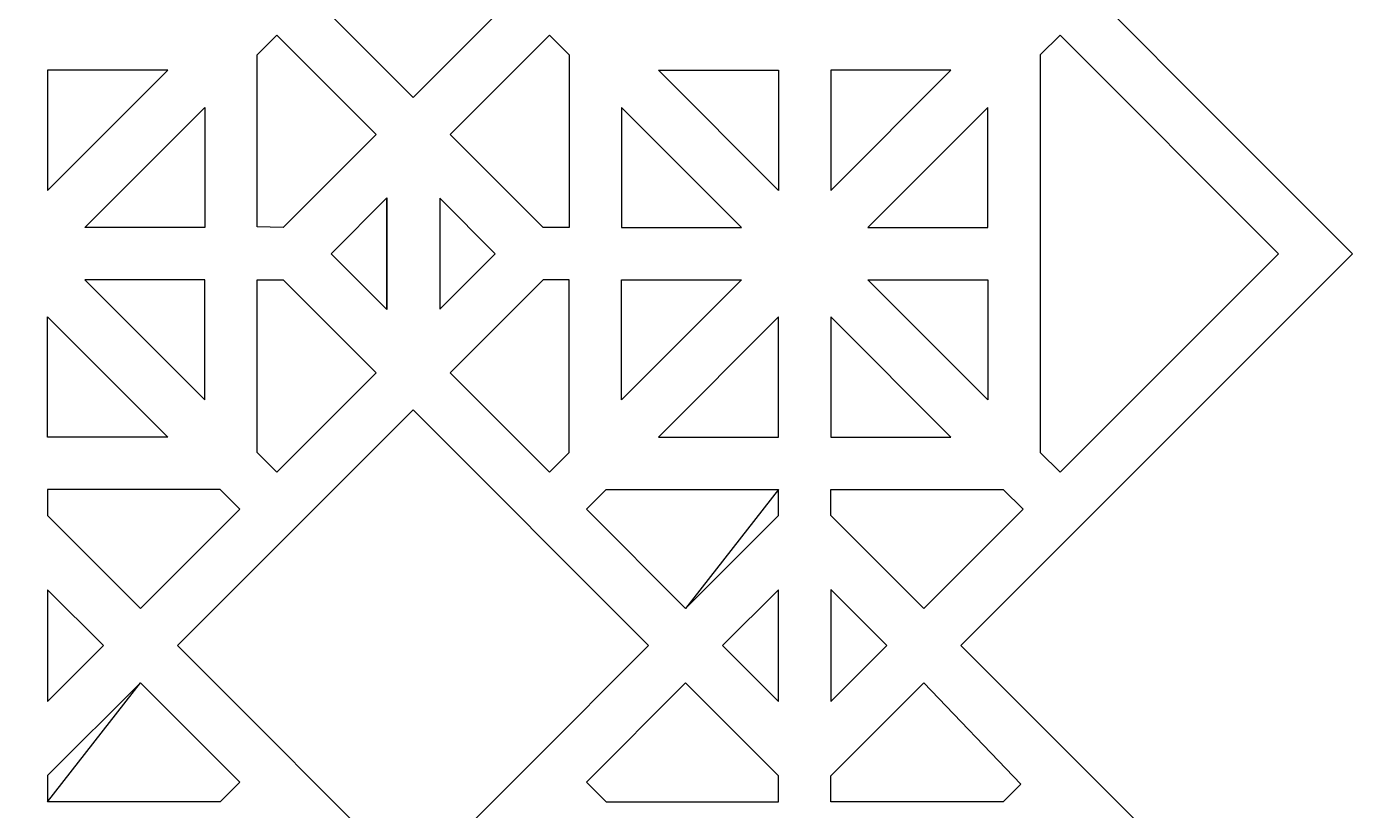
# Model space of a CAD drawing. Header units: centimetres. Extents: x -68 to 68, y -63 to 63.
# Drawn here: x -27.98 to -2.65, y -48.04 to -33.08 of the extents above; entities that cross this region are included whole.
import ezdxf

# ---------------------------------------------------------------- set-up
doc = ezdxf.new("R2010")
doc.units = ezdxf.units.CM
doc.header["$MEASUREMENT"] = 0
doc.layers.add('layer 1', color=7, linetype='Continuous')

msp = doc.modelspace()

# ---------------------------------------------------------------- linework, layer by layer
at = {"layer": 'layer 1', "color": 114}
for points, knots in [([(-13.11224, -62.84331), (-13.11224, -62.84331), (-2.64706, -52.37813), (-2.64706, -52.37813), (-2.64706, -52.37813), (-2.64706, -52.37813), (-10.12967, -44.89556), (-10.12967, -44.89556), (-10.12967, -44.89556), (-10.12967, -44.89556), (-2.64706, -37.41295), (-2.64706, -37.41295), (-2.64706, -37.41295), (-2.64706, -37.41295), (-10.11966, -29.94035), (-10.11966, -29.94035), (-10.11966, -29.94035), (-10.11966, -29.94035), (-2.64706, -22.44777), (-2.64706, -22.44777), (-2.64706, -22.44777), (-2.64706, -22.44777), (-10.12967, -14.96516), (-10.12967, -14.96516), (-10.12967, -14.96516), (-10.12967, -14.96516), (-2.64706, -7.48259), (-2.64706, -7.48259), (-2.64706, -7.48259), (-2.64706, -7.48259), (-10.12964, -0.00001), (-10.12964, -0.00001), (-10.12964, -0.00001), (-10.12964, -0.00001), (-2.64706, 7.48259), (-2.64706, 7.48259), (-2.64706, 7.48259), (-2.64706, 7.48259), (-10.12967, 14.96516), (-10.12967, 14.96516), (-10.12967, 14.96516), (-10.12967, 14.96516), (-2.64706, 22.44777), (-2.64706, 22.44777), (-2.64706, 22.44777), (-2.64706, 22.44777), (-10.11966, 29.92037), (-10.11966, 29.92037), (-10.11966, 29.92037), (-10.11966, 29.92037), (-10.12739, 29.9281), (-10.12739, 29.9281), (-10.12739, 29.9281), (-10.12739, 29.9281), (-10.12965, 29.93036), (-10.12965, 29.93036), (-10.12965, 29.93036), (-10.12965, 29.93036), (-2.64706, 37.41295), (-2.64706, 37.41295), (-2.64706, 37.41295), (-2.64706, 37.41295), (-10.12967, 44.89556), (-10.12967, 44.89556), (-10.12967, 44.89556), (-10.12967, 44.89556), (-2.64706, 52.37813), (-2.64706, 52.37813), (-2.64706, 52.37813), (-2.64706, 52.37813), (-13.11224, 62.84331), (-13.11224, 62.84331), (-13.11224, 62.84331), (-13.11224, 62.84331), (-20.59485, 55.3607), (-20.59485, 55.3607), (-20.59485, 55.3607), (-20.59485, 55.3607), (-28.07742, 62.84331), (-28.07742, 62.84331), (-28.07742, 62.84331), (-28.07742, 62.84331), (-35.56002, 55.36071), (-35.56002, 55.36071), (-35.56002, 55.36071), (-35.56002, 55.36071), (-43.0426, 62.84331), (-43.0426, 62.84331), (-43.0426, 62.84331), (-43.0426, 62.84331), (-50.52517, 55.3607), (-50.52517, 55.3607), (-50.52517, 55.3607), (-50.52517, 55.3607), (-58.00778, 62.84331), (-58.00778, 62.84331), (-58.00778, 62.84331), (-58.00778, 62.84331), (-68.47296, 52.37813), (-68.47296, 52.37813), (-68.47296, 52.37813), (-68.47296, 52.37813), (-60.99035, 44.89556), (-60.99035, 44.89556), (-60.99035, 44.89556), (-60.99035, 44.89556), (-68.47296, 37.41295), (-68.47296, 37.41295), (-68.47296, 37.41295), (-68.47296, 37.41295), (-60.99038, 29.93035), (-60.99038, 29.93035), (-60.99038, 29.93035), (-60.99038, 29.93035), (-68.47296, 22.44777), (-68.47296, 22.44777), (-68.47296, 22.44777), (-68.47296, 22.44777), (-60.99035, 14.96516), (-60.99035, 14.96516), (-60.99035, 14.96516), (-60.99035, 14.96516), (-68.47296, 7.48259), (-68.47296, 7.48259), (-68.47296, 7.48259), (-68.47296, 7.48259), (-60.99037, 0), (-60.99037, 0), (-60.99037, 0), (-60.99037, 0), (-68.47296, -7.48259), (-68.47296, -7.48259), (-68.47296, -7.48259), (-68.47296, -7.48259), (-60.99035, -14.96516), (-60.99035, -14.96516), (-60.99035, -14.96516), (-60.99035, -14.96516), (-68.47296, -22.44777), (-68.47296, -22.44777), (-68.47296, -22.44777), (-68.47296, -22.44777), (-60.99037, -29.93036), (-60.99037, -29.93036), (-60.99037, -29.93036), (-60.99037, -29.93036), (-68.47296, -37.41295), (-68.47296, -37.41295), (-68.47296, -37.41295), (-68.47296, -37.41295), (-60.99035, -44.89556), (-60.99035, -44.89556), (-60.99035, -44.89556), (-60.99035, -44.89556), (-68.47296, -52.37813), (-68.47296, -52.37813), (-68.47296, -52.37813), (-68.47296, -52.37813), (-58.00778, -62.84331), (-58.00778, -62.84331), (-58.00778, -62.84331), (-58.00778, -62.84331), (-50.52518, -55.36071), (-50.52518, -55.36071), (-50.52518, -55.36071), (-50.52518, -55.36071), (-43.0426, -62.84331), (-43.0426, -62.84331), (-43.0426, -62.84331), (-43.0426, -62.84331), (-35.56002, -55.36071), (-35.56002, -55.36071), (-35.56002, -55.36071), (-35.56002, -55.36071), (-28.07742, -62.84331), (-28.07742, -62.84331), (-28.07742, -62.84331), (-28.07742, -62.84331), (-20.59484, -55.36071), (-20.59484, -55.36071), (-20.59484, -55.36071), (-20.59484, -55.36071), (-13.11224, -62.84331), (-13.11224, -62.84331)], [0, 0, 0, 0, 0.0212766, 0.0212766, 0.0212766, 0.0212766, 0.04255319, 0.04255319, 0.04255319, 0.04255319, 0.06382979, 0.06382979, 0.06382979, 0.06382979, 0.08510638, 0.08510638, 0.08510638, 0.08510638, 0.10638298, 0.10638298, 0.10638298, 0.10638298, 0.12765957, 0.12765957, 0.12765957, 0.12765957, 0.14893617, 0.14893617, 0.14893617, 0.14893617, 0.17021277, 0.17021277, 0.17021277, 0.17021277, 0.19148936, 0.19148936, 0.19148936, 0.19148936, 0.21276596, 0.21276596, 0.21276596, 0.21276596, 0.23404255, 0.23404255, 0.23404255, 0.23404255, 0.25531915, 0.25531915, 0.25531915, 0.25531915, 0.27659574, 0.27659574, 0.27659574, 0.27659574, 0.29787234, 0.29787234, 0.29787234, 0.29787234, 0.31914894, 0.31914894, 0.31914894, 0.31914894, 0.34042553, 0.34042553, 0.34042553, 0.34042553, 0.36170213, 0.36170213, 0.36170213, 0.36170213, 0.38297872, 0.38297872, 0.38297872, 0.38297872, 0.40425532, 0.40425532, 0.40425532, 0.40425532, 0.42553191, 0.42553191, 0.42553191, 0.42553191, 0.44680851, 0.44680851, 0.44680851, 0.44680851, 0.46808511, 0.46808511, 0.46808511, 0.46808511, 0.4893617, 0.4893617, 0.4893617, 0.4893617, 0.5106383, 0.5106383, 0.5106383, 0.5106383, 0.53191489, 0.53191489, 0.53191489, 0.53191489, 0.55319149, 0.55319149, 0.55319149, 0.55319149, 0.57446809, 0.57446809, 0.57446809, 0.57446809, 0.59574468, 0.59574468, 0.59574468, 0.59574468, 0.61702128, 0.61702128, 0.61702128, 0.61702128, 0.63829787, 0.63829787, 0.63829787, 0.63829787, 0.65957447, 0.65957447, 0.65957447, 0.65957447, 0.68085106, 0.68085106, 0.68085106, 0.68085106, 0.70212766, 0.70212766, 0.70212766, 0.70212766, 0.72340426, 0.72340426, 0.72340426, 0.72340426, 0.74468085, 0.74468085, 0.74468085, 0.74468085, 0.76595745, 0.76595745, 0.76595745, 0.76595745, 0.78723404, 0.78723404, 0.78723404, 0.78723404, 0.80851064, 0.80851064, 0.80851064, 0.80851064, 0.82978723, 0.82978723, 0.82978723, 0.82978723, 0.85106383, 0.85106383, 0.85106383, 0.85106383, 0.87234043, 0.87234043, 0.87234043, 0.87234043, 0.89361702, 0.89361702, 0.89361702, 0.89361702, 0.91489362, 0.91489362, 0.91489362, 0.91489362, 0.93617021, 0.93617021, 0.93617021, 0.93617021, 0.95744681, 0.95744681, 0.95744681, 0.95744681, 1, 1, 1, 1]), ([(-20.59485, -25.43035), (-20.59485, -25.43035), (-16.09483, -29.93034), (-16.09483, -29.93034), (-16.09483, -29.93034), (-16.09483, -29.93034), (-16.09484, -29.93035), (-16.09484, -29.93035), (-16.09484, -29.93035), (-16.09484, -29.93035), (-20.59485, -34.43037), (-20.59485, -34.43037), (-20.59485, -34.43037), (-20.59485, -34.43037), (-25.09308, -29.92857), (-25.09308, -29.92857), (-25.09308, -29.92857), (-25.09308, -29.92857), (-20.59485, -25.43035), (-20.59485, -25.43035)], [0, 0, 0, 0, 0.16666667, 0.16666667, 0.16666667, 0.16666667, 0.33333333, 0.33333333, 0.33333333, 0.33333333, 0.5, 0.5, 0.5, 0.5, 0.66666667, 0.66666667, 0.66666667, 0.66666667, 1, 1, 1, 1]), ([(-23.19839, -33.24105), (-23.19839, -33.24105), (-23.57742, -33.62006), (-23.57742, -33.62006), (-23.57742, -33.62006), (-23.57742, -33.62006), (-23.57742, -36.90295), (-23.57742, -36.90295), (-23.57742, -36.90295), (-23.57742, -36.90295), (-23.07741, -36.91294), (-23.07741, -36.91294), (-23.07741, -36.91294), (-23.07741, -36.91294), (-21.30196, -35.13749), (-21.30196, -35.13749), (-21.30196, -35.13749), (-21.30196, -35.13749), (-23.19839, -33.24105), (-23.19839, -33.24105)], [0, 0, 0, 0, 0.16666667, 0.16666667, 0.16666667, 0.16666667, 0.33333333, 0.33333333, 0.33333333, 0.33333333, 0.5, 0.5, 0.5, 0.5, 0.66666667, 0.66666667, 0.66666667, 0.66666667, 1, 1, 1, 1]), ([(-18.11226, -36.91295), (-18.11226, -36.91295), (-18.10227, -36.91295), (-18.10227, -36.91295), (-18.10227, -36.91295), (-18.10227, -36.91295), (-17.61224, -36.91296), (-17.61224, -36.91296), (-17.61224, -36.91296), (-17.61224, -36.91296), (-17.61224, -36.91295), (-17.61224, -36.91295), (-17.61224, -36.91295), (-17.61224, -36.91295), (-17.61224, -33.62006), (-17.61224, -33.62006), (-17.61224, -33.62006), (-17.61224, -33.62006), (-17.99127, -33.24105), (-17.99127, -33.24105), (-17.99127, -33.24105), (-17.99127, -33.24105), (-19.88771, -35.13749), (-19.88771, -35.13749), (-19.88771, -35.13749), (-19.88771, -35.13749), (-19.88772, -35.1375), (-19.88772, -35.1375), (-19.88772, -35.1375), (-19.88772, -35.1375), (-18.11226, -36.91295), (-18.11226, -36.91295)], [0, 0, 0, 0, 0.11111111, 0.11111111, 0.11111111, 0.11111111, 0.22222222, 0.22222222, 0.22222222, 0.22222222, 0.33333333, 0.33333333, 0.33333333, 0.33333333, 0.44444444, 0.44444444, 0.44444444, 0.44444444, 0.55555556, 0.55555556, 0.55555556, 0.55555556, 0.66666667, 0.66666667, 0.66666667, 0.66666667, 0.77777778, 0.77777778, 0.77777778, 0.77777778, 1, 1, 1, 1]), ([(-8.61224, -33.62), (-8.61224, -33.62), (-8.23323, -33.24099), (-8.23323, -33.24099), (-8.23323, -33.24099), (-8.23323, -33.24099), (-4.06127, -37.41295), (-4.06127, -37.41295), (-4.06127, -37.41295), (-4.06127, -37.41295), (-8.23319, -41.58487), (-8.23319, -41.58487), (-8.23319, -41.58487), (-8.23319, -41.58487), (-8.61224, -41.20583), (-8.61224, -41.20583), (-8.61224, -41.20583), (-8.61224, -41.20583), (-8.61224, -33.62), (-8.61224, -33.62)], [0, 0, 0, 0, 0.16666667, 0.16666667, 0.16666667, 0.16666667, 0.33333333, 0.33333333, 0.33333333, 0.33333333, 0.5, 0.5, 0.5, 0.5, 0.66666667, 0.66666667, 0.66666667, 0.66666667, 1, 1, 1, 1]), ([(-25.28442, -33.91295), (-25.28442, -33.91295), (-27.57727, -36.20579), (-27.57727, -36.20579), (-27.57727, -36.20579), (-27.57727, -36.20579), (-27.57727, -33.91295), (-27.57727, -33.91295), (-27.57727, -33.91295), (-27.57727, -33.91295), (-25.28442, -33.91295), (-25.28442, -33.91295)], [0, 0, 0, 0, 0.25, 0.25, 0.25, 0.25, 0.5, 0.5, 0.5, 0.5, 1, 1, 1, 1]), ([(-15.90524, -33.91295), (-15.90524, -33.91295), (-13.61239, -36.20579), (-13.61239, -36.20579), (-13.61239, -36.20579), (-13.61239, -36.20579), (-13.61239, -33.91295), (-13.61239, -33.91295), (-13.61239, -33.91295), (-13.61239, -33.91295), (-15.90524, -33.91295), (-15.90524, -33.91295)], [0, 0, 0, 0, 0.25, 0.25, 0.25, 0.25, 0.5, 0.5, 0.5, 0.5, 1, 1, 1, 1]), ([(-12.6124, -36.20581), (-12.6124, -36.20581), (-12.61239, -33.91295), (-12.61239, -33.91295), (-12.61239, -33.91295), (-12.61239, -33.91295), (-10.31952, -33.91294), (-10.31952, -33.91294), (-10.31952, -33.91294), (-10.31952, -33.91294), (-12.6124, -36.20581), (-12.6124, -36.20581)], [0, 0, 0, 0, 0.25, 0.25, 0.25, 0.25, 0.5, 0.5, 0.5, 0.5, 1, 1, 1, 1]), ([(-26.87023, -36.91294), (-26.87023, -36.91294), (-24.57742, -36.91295), (-24.57742, -36.91295), (-24.57742, -36.91295), (-24.57742, -36.91295), (-24.57743, -34.62017), (-24.57743, -34.62017), (-24.57743, -34.62017), (-24.57743, -34.62017), (-26.87023, -36.91294), (-26.87023, -36.91294)], [0, 0, 0, 0, 0.25, 0.25, 0.25, 0.25, 0.5, 0.5, 0.5, 0.5, 1, 1, 1, 1]), ([(-14.31943, -36.91294), (-14.31943, -36.91294), (-16.61224, -36.91295), (-16.61224, -36.91295), (-16.61224, -36.91295), (-16.61224, -36.91295), (-16.61223, -34.62017), (-16.61223, -34.62017), (-16.61223, -34.62017), (-16.61223, -34.62017), (-14.31943, -36.91294), (-14.31943, -36.91294)], [0, 0, 0, 0, 0.25, 0.25, 0.25, 0.25, 0.5, 0.5, 0.5, 0.5, 1, 1, 1, 1]), ([(-11.90535, -36.91295), (-11.90535, -36.91295), (-10.12313, -35.13079), (-10.12313, -35.13079), (-10.12313, -35.13079), (-10.12313, -35.13079), (-9.61224, -34.61991), (-9.61224, -34.61991), (-9.61224, -34.61991), (-9.61224, -34.61991), (-9.61224, -36.91295), (-9.61224, -36.91295), (-9.61224, -36.91295), (-9.61224, -36.91295), (-11.90535, -36.91295), (-11.90535, -36.91295)], [0, 0, 0, 0, 0.2, 0.2, 0.2, 0.2, 0.4, 0.4, 0.4, 0.4, 0.6, 0.6, 0.6, 0.6, 1, 1, 1, 1]), ([(-18.11226, -36.91296), (-18.11226, -36.91296), (-19.88771, -35.1375), (-19.88771, -35.1375), (-19.88771, -35.1375), (-19.88771, -35.1375), (-19.88772, -35.1375), (-19.88772, -35.1375), (-19.88772, -35.1375), (-19.88772, -35.1375), (-19.88772, -35.13749), (-19.88772, -35.13749), (-19.88772, -35.13749), (-19.88772, -35.13749), (-18.11226, -36.91296), (-18.11226, -36.91296)], [0, 0, 0, 0, 0.2, 0.2, 0.2, 0.2, 0.4, 0.4, 0.4, 0.4, 0.6, 0.6, 0.6, 0.6, 1, 1, 1, 1]), ([(-21.09484, -38.48132), (-21.09484, -38.48132), (-22.1632, -37.41295), (-22.1632, -37.41295), (-22.1632, -37.41295), (-22.1632, -37.41295), (-21.09486, -36.3446), (-21.09486, -36.3446), (-21.09486, -36.3446), (-21.09486, -36.3446), (-21.09484, -38.48132), (-21.09484, -38.48132)], [0, 0, 0, 0, 0.25, 0.25, 0.25, 0.25, 0.5, 0.5, 0.5, 0.5, 1, 1, 1, 1]), ([(-21.09484, -38.48132), (-21.09484, -38.48132), (-21.09484, -36.34886), (-21.09484, -36.34886), (-21.09484, -36.34886), (-21.09484, -36.34886), (-21.09484, -36.3446), (-21.09484, -36.3446), (-21.09484, -36.3446), (-21.09484, -36.3446), (-21.09484, -38.48132), (-21.09484, -38.48132)], [0, 0, 0, 0, 0.25, 0.25, 0.25, 0.25, 0.5, 0.5, 0.5, 0.5, 1, 1, 1, 1]), ([(-20.08489, -36.35454), (-20.08489, -36.35454), (-19.02646, -37.41295), (-19.02646, -37.41295), (-19.02646, -37.41295), (-19.02646, -37.41295), (-20.08489, -38.47136), (-20.08489, -38.47136), (-20.08489, -38.47136), (-20.08489, -38.47136), (-20.08489, -36.35454), (-20.08489, -36.35454)], [0, 0, 0, 0, 0.25, 0.25, 0.25, 0.25, 0.5, 0.5, 0.5, 0.5, 1, 1, 1, 1]), ([(-24.57742, -40.20566), (-24.57742, -40.20566), (-26.87015, -37.91295), (-26.87015, -37.91295), (-26.87015, -37.91295), (-26.87015, -37.91295), (-24.57742, -37.91295), (-24.57742, -37.91295), (-24.57742, -37.91295), (-24.57742, -37.91295), (-24.57742, -40.20566), (-24.57742, -40.20566)], [0, 0, 0, 0, 0.25, 0.25, 0.25, 0.25, 0.5, 0.5, 0.5, 0.5, 1, 1, 1, 1]), ([(-23.07744, -37.91295), (-23.07744, -37.91295), (-23.57742, -37.91295), (-23.57742, -37.91295), (-23.57742, -37.91295), (-23.57742, -37.91295), (-23.57742, -41.20577), (-23.57742, -41.20577), (-23.57742, -41.20577), (-23.57742, -41.20577), (-23.19837, -41.58484), (-23.19837, -41.58484), (-23.19837, -41.58484), (-23.19837, -41.58484), (-21.30196, -39.68843), (-21.30196, -39.68843), (-21.30196, -39.68843), (-21.30196, -39.68843), (-23.07744, -37.91295), (-23.07744, -37.91295)], [0, 0, 0, 0, 0.16666667, 0.16666667, 0.16666667, 0.16666667, 0.33333333, 0.33333333, 0.33333333, 0.33333333, 0.5, 0.5, 0.5, 0.5, 0.66666667, 0.66666667, 0.66666667, 0.66666667, 1, 1, 1, 1]), ([(-18.11224, -37.91295), (-18.11224, -37.91295), (-17.61224, -37.91295), (-17.61224, -37.91295), (-17.61224, -37.91295), (-17.61224, -37.91295), (-17.61224, -41.20577), (-17.61224, -41.20577), (-17.61224, -41.20577), (-17.61224, -41.20577), (-17.99129, -41.58484), (-17.99129, -41.58484), (-17.99129, -41.58484), (-17.99129, -41.58484), (-19.88771, -39.68842), (-19.88771, -39.68842), (-19.88771, -39.68842), (-19.88771, -39.68842), (-18.11224, -37.91295), (-18.11224, -37.91295)], [0, 0, 0, 0, 0.16666667, 0.16666667, 0.16666667, 0.16666667, 0.33333333, 0.33333333, 0.33333333, 0.33333333, 0.5, 0.5, 0.5, 0.5, 0.66666667, 0.66666667, 0.66666667, 0.66666667, 1, 1, 1, 1]), ([(-16.61224, -40.20566), (-16.61224, -40.20566), (-14.31951, -37.91295), (-14.31951, -37.91295), (-14.31951, -37.91295), (-14.31951, -37.91295), (-16.61224, -37.91295), (-16.61224, -37.91295), (-16.61224, -37.91295), (-16.61224, -37.91295), (-16.61224, -40.20566), (-16.61224, -40.20566)], [0, 0, 0, 0, 0.25, 0.25, 0.25, 0.25, 0.5, 0.5, 0.5, 0.5, 1, 1, 1, 1]), ([(-9.61224, -40.20595), (-9.61224, -40.20595), (-9.61223, -37.91295), (-9.61223, -37.91295), (-9.61223, -37.91295), (-9.61223, -37.91295), (-11.90524, -37.91295), (-11.90524, -37.91295), (-11.90524, -37.91295), (-11.90524, -37.91295), (-9.61224, -40.20595), (-9.61224, -40.20595)], [0, 0, 0, 0, 0.25, 0.25, 0.25, 0.25, 0.5, 0.5, 0.5, 0.5, 1, 1, 1, 1]), ([(-27.57727, -40.91294), (-27.57727, -40.91294), (-25.28435, -40.91295), (-25.28435, -40.91295), (-25.28435, -40.91295), (-25.28435, -40.91295), (-27.57727, -38.62), (-27.57727, -38.62), (-27.57727, -38.62), (-27.57727, -38.62), (-27.57727, -40.91294), (-27.57727, -40.91294)], [0, 0, 0, 0, 0.25, 0.25, 0.25, 0.25, 0.5, 0.5, 0.5, 0.5, 1, 1, 1, 1]), ([(-13.61239, -40.91294), (-13.61239, -40.91294), (-15.90531, -40.91295), (-15.90531, -40.91295), (-15.90531, -40.91295), (-15.90531, -40.91295), (-13.61239, -38.62), (-13.61239, -38.62), (-13.61239, -38.62), (-13.61239, -38.62), (-13.61239, -40.91294), (-13.61239, -40.91294)], [0, 0, 0, 0, 0.25, 0.25, 0.25, 0.25, 0.5, 0.5, 0.5, 0.5, 1, 1, 1, 1]), ([(-10.31948, -40.91294), (-10.31948, -40.91294), (-12.61239, -40.91296), (-12.61239, -40.91296), (-12.61239, -40.91296), (-12.61239, -40.91296), (-12.61239, -40.91295), (-12.61239, -40.91295), (-12.61239, -40.91295), (-12.61239, -40.91295), (-12.61239, -39.76647), (-12.61239, -39.76647), (-12.61239, -39.76647), (-12.61239, -39.76647), (-12.6124, -39.76647), (-12.6124, -39.76647), (-12.6124, -39.76647), (-12.6124, -39.76647), (-12.6124, -38.62001), (-12.6124, -38.62001), (-12.6124, -38.62001), (-12.6124, -38.62001), (-10.31948, -40.91294), (-10.31948, -40.91294)], [0, 0, 0, 0, 0.14285714, 0.14285714, 0.14285714, 0.14285714, 0.28571429, 0.28571429, 0.28571429, 0.28571429, 0.42857143, 0.42857143, 0.42857143, 0.42857143, 0.57142857, 0.57142857, 0.57142857, 0.57142857, 0.71428571, 0.71428571, 0.71428571, 0.71428571, 1, 1, 1, 1]), ([(-16.09485, -44.89556), (-16.09485, -44.89556), (-20.59483, -49.39556), (-20.59483, -49.39556), (-20.59483, -49.39556), (-20.59483, -49.39556), (-25.09485, -44.89556), (-25.09485, -44.89556), (-25.09485, -44.89556), (-25.09485, -44.89556), (-20.59484, -40.39555), (-20.59484, -40.39555), (-20.59484, -40.39555), (-20.59484, -40.39555), (-16.09485, -44.89556), (-16.09485, -44.89556)], [0, 0, 0, 0, 0.2, 0.2, 0.2, 0.2, 0.4, 0.4, 0.4, 0.4, 0.6, 0.6, 0.6, 0.6, 1, 1, 1, 1]), ([(-25.80196, -44.18844), (-25.80196, -44.18844), (-27.57727, -42.41314), (-27.57727, -42.41314), (-27.57727, -42.41314), (-27.57727, -42.41314), (-27.57728, -42.41313), (-27.57728, -42.41313), (-27.57728, -42.41313), (-27.57728, -42.41313), (-27.57727, -41.91295), (-27.57727, -41.91295), (-27.57727, -41.91295), (-27.57727, -41.91295), (-24.28446, -41.91295), (-24.28446, -41.91295), (-24.28446, -41.91295), (-24.28446, -41.91295), (-23.90548, -42.29195), (-23.90548, -42.29195), (-23.90548, -42.29195), (-23.90548, -42.29195), (-25.80196, -44.18844), (-25.80196, -44.18844)], [0, 0, 0, 0, 0.14285714, 0.14285714, 0.14285714, 0.14285714, 0.28571429, 0.28571429, 0.28571429, 0.28571429, 0.42857143, 0.42857143, 0.42857143, 0.42857143, 0.57142857, 0.57142857, 0.57142857, 0.57142857, 0.71428571, 0.71428571, 0.71428571, 0.71428571, 1, 1, 1, 1]), ([(-13.61238, -41.91295), (-13.61238, -41.91295), (-13.61239, -41.91295), (-13.61239, -41.91295), (-13.61239, -41.91295), (-13.61239, -41.91295), (-16.9052, -41.91295), (-16.9052, -41.91295), (-16.9052, -41.91295), (-16.9052, -41.91295), (-17.28418, -42.29195), (-17.28418, -42.29195), (-17.28418, -42.29195), (-17.28418, -42.29195), (-15.38773, -44.18844), (-15.38773, -44.18844), (-15.38773, -44.18844), (-15.38773, -44.18844), (-13.61238, -41.91295), (-13.61238, -41.91295)], [0, 0, 0, 0, 0.16666667, 0.16666667, 0.16666667, 0.16666667, 0.33333333, 0.33333333, 0.33333333, 0.33333333, 0.5, 0.5, 0.5, 0.5, 0.66666667, 0.66666667, 0.66666667, 0.66666667, 1, 1, 1, 1]), ([(-13.61239, -41.91295), (-13.61239, -41.91295), (-13.61239, -41.92571), (-13.61239, -41.92571), (-13.61239, -41.92571), (-13.61239, -41.92571), (-13.6124, -42.41311), (-13.6124, -42.41311), (-13.6124, -42.41311), (-13.6124, -42.41311), (-15.38771, -44.18842), (-15.38771, -44.18842), (-15.38771, -44.18842), (-15.38771, -44.18842), (-13.61239, -41.91295), (-13.61239, -41.91295)], [0, 0, 0, 0, 0.2, 0.2, 0.2, 0.2, 0.4, 0.4, 0.4, 0.4, 0.6, 0.6, 0.6, 0.6, 1, 1, 1, 1]), ([(-10.83677, -44.18846), (-10.83677, -44.18846), (-8.9403, -42.29198), (-8.9403, -42.29198), (-8.9403, -42.29198), (-8.9403, -42.29198), (-9.31935, -41.91295), (-9.31935, -41.91295), (-9.31935, -41.91295), (-9.31935, -41.91295), (-12.61239, -41.91295), (-12.61239, -41.91295), (-12.61239, -41.91295), (-12.61239, -41.91295), (-12.6124, -42.41281), (-12.6124, -42.41281), (-12.6124, -42.41281), (-12.6124, -42.41281), (-10.83677, -44.18846), (-10.83677, -44.18846)], [0, 0, 0, 0, 0.16666667, 0.16666667, 0.16666667, 0.16666667, 0.33333333, 0.33333333, 0.33333333, 0.33333333, 0.5, 0.5, 0.5, 0.5, 0.66666667, 0.66666667, 0.66666667, 0.66666667, 1, 1, 1, 1]), ([(-27.57726, -43.82732), (-27.57726, -43.82732), (-26.50906, -44.89556), (-26.50906, -44.89556), (-26.50906, -44.89556), (-26.50906, -44.89556), (-27.57727, -45.96375), (-27.57727, -45.96375), (-27.57727, -45.96375), (-27.57727, -45.96375), (-27.57726, -43.82732), (-27.57726, -43.82732)], [0, 0, 0, 0, 0.25, 0.25, 0.25, 0.25, 0.5, 0.5, 0.5, 0.5, 1, 1, 1, 1]), ([(-13.61239, -45.96379), (-13.61239, -45.96379), (-14.6806, -44.89553), (-14.6806, -44.89553), (-14.6806, -44.89553), (-14.6806, -44.89553), (-13.61239, -43.82732), (-13.61239, -43.82732), (-13.61239, -43.82732), (-13.61239, -43.82732), (-13.61239, -45.96379), (-13.61239, -45.96379)], [0, 0, 0, 0, 0.25, 0.25, 0.25, 0.25, 0.5, 0.5, 0.5, 0.5, 1, 1, 1, 1]), ([(-11.54387, -44.89556), (-11.54387, -44.89556), (-12.61238, -45.96406), (-12.61238, -45.96406), (-12.61238, -45.96406), (-12.61238, -45.96406), (-12.61239, -43.82703), (-12.61239, -43.82703), (-12.61239, -43.82703), (-12.61239, -43.82703), (-11.54493, -44.89449), (-11.54493, -44.89449), (-11.54493, -44.89449), (-11.54493, -44.89449), (-11.54387, -44.89555), (-11.54387, -44.89555), (-11.54387, -44.89555), (-11.54387, -44.89555), (-11.54387, -44.89556), (-11.54387, -44.89556)], [0, 0, 0, 0, 0.16666667, 0.16666667, 0.16666667, 0.16666667, 0.33333333, 0.33333333, 0.33333333, 0.33333333, 0.5, 0.5, 0.5, 0.5, 0.66666667, 0.66666667, 0.66666667, 0.66666667, 1, 1, 1, 1]), ([(-27.57727, -47.87812), (-27.57727, -47.87812), (-27.57727, -47.37798), (-27.57727, -47.37798), (-27.57727, -47.37798), (-27.57727, -47.37798), (-25.80199, -45.6027), (-25.80199, -45.6027), (-25.80199, -45.6027), (-25.80199, -45.6027), (-25.80196, -45.60266), (-25.80196, -45.60266), (-25.80196, -45.60266), (-25.80196, -45.60266), (-25.80195, -45.60266), (-25.80195, -45.60266), (-25.80195, -45.60266), (-25.80195, -45.60266), (-27.57727, -47.87812), (-27.57727, -47.87812)], [0, 0, 0, 0, 0.16666667, 0.16666667, 0.16666667, 0.16666667, 0.33333333, 0.33333333, 0.33333333, 0.33333333, 0.5, 0.5, 0.5, 0.5, 0.66666667, 0.66666667, 0.66666667, 0.66666667, 1, 1, 1, 1]), ([(-27.57727, -47.87813), (-27.57727, -47.87813), (-27.56727, -47.87813), (-27.56727, -47.87813), (-27.56727, -47.87813), (-27.56727, -47.87813), (-24.28446, -47.87813), (-24.28446, -47.87813), (-24.28446, -47.87813), (-24.28446, -47.87813), (-23.90548, -47.49913), (-23.90548, -47.49913), (-23.90548, -47.49913), (-23.90548, -47.49913), (-25.80195, -45.60267), (-25.80195, -45.60267), (-25.80195, -45.60267), (-25.80195, -45.60267), (-25.80195, -45.60266), (-25.80195, -45.60266), (-25.80195, -45.60266), (-25.80195, -45.60266), (-25.80196, -45.60266), (-25.80196, -45.60266), (-25.80196, -45.60266), (-25.80196, -45.60266), (-27.57727, -47.87813), (-27.57727, -47.87813)], [0, 0, 0, 0, 0.125, 0.125, 0.125, 0.125, 0.25, 0.25, 0.25, 0.25, 0.375, 0.375, 0.375, 0.375, 0.5, 0.5, 0.5, 0.5, 0.625, 0.625, 0.625, 0.625, 0.75, 0.75, 0.75, 0.75, 1, 1, 1, 1]), ([(-13.61239, -47.378), (-13.61239, -47.378), (-13.61239, -47.87813), (-13.61239, -47.87813), (-13.61239, -47.87813), (-13.61239, -47.87813), (-16.9052, -47.87813), (-16.9052, -47.87813), (-16.9052, -47.87813), (-16.9052, -47.87813), (-17.28418, -47.49913), (-17.28418, -47.49913), (-17.28418, -47.49913), (-17.28418, -47.49913), (-15.38773, -45.60267), (-15.38773, -45.60267), (-15.38773, -45.60267), (-15.38773, -45.60267), (-15.38772, -45.60266), (-15.38772, -45.60266), (-15.38772, -45.60266), (-15.38772, -45.60266), (-13.61239, -47.378), (-13.61239, -47.378)], [0, 0, 0, 0, 0.14285714, 0.14285714, 0.14285714, 0.14285714, 0.28571429, 0.28571429, 0.28571429, 0.28571429, 0.42857143, 0.42857143, 0.42857143, 0.42857143, 0.57142857, 0.57142857, 0.57142857, 0.57142857, 0.71428571, 0.71428571, 0.71428571, 0.71428571, 1, 1, 1, 1]), ([(-12.61239, -47.37828), (-12.61239, -47.37828), (-12.61239, -47.87813), (-12.61239, -47.87813), (-12.61239, -47.87813), (-12.61239, -47.87813), (-9.31935, -47.87813), (-9.31935, -47.87813), (-9.31935, -47.87813), (-9.31935, -47.87813), (-8.98273, -47.54151), (-8.98273, -47.54151), (-8.98273, -47.54151), (-8.98273, -47.54151), (-10.83677, -45.60266), (-10.83677, -45.60266), (-10.83677, -45.60266), (-10.83677, -45.60266), (-12.61239, -47.37828), (-12.61239, -47.37828)], [0, 0, 0, 0, 0.16666667, 0.16666667, 0.16666667, 0.16666667, 0.33333333, 0.33333333, 0.33333333, 0.33333333, 0.5, 0.5, 0.5, 0.5, 0.66666667, 0.66666667, 0.66666667, 0.66666667, 1, 1, 1, 1])]:
    msp.add_open_spline(points, degree=3, knots=knots, dxfattribs=at)
at = {"layer": 'layer 1', "color": 250, "lineweight": 9}
for points, knots in [([(-13.11224, -62.84331), (-13.11224, -62.84331), (-2.64706, -52.37813), (-2.64706, -52.37813), (-2.64706, -52.37813), (-2.64706, -52.37813), (-10.12967, -44.89556), (-10.12967, -44.89556), (-10.12967, -44.89556), (-10.12967, -44.89556), (-2.64706, -37.41295), (-2.64706, -37.41295), (-2.64706, -37.41295), (-2.64706, -37.41295), (-10.11966, -29.94035), (-10.11966, -29.94035), (-10.11966, -29.94035), (-10.11966, -29.94035), (-2.64706, -22.44777), (-2.64706, -22.44777), (-2.64706, -22.44777), (-2.64706, -22.44777), (-10.12967, -14.96516), (-10.12967, -14.96516), (-10.12967, -14.96516), (-10.12967, -14.96516), (-2.64706, -7.48259), (-2.64706, -7.48259), (-2.64706, -7.48259), (-2.64706, -7.48259), (-10.12964, -0.00001), (-10.12964, -0.00001), (-10.12964, -0.00001), (-10.12964, -0.00001), (-2.64706, 7.48259), (-2.64706, 7.48259), (-2.64706, 7.48259), (-2.64706, 7.48259), (-10.12967, 14.96516), (-10.12967, 14.96516), (-10.12967, 14.96516), (-10.12967, 14.96516), (-2.64706, 22.44777), (-2.64706, 22.44777), (-2.64706, 22.44777), (-2.64706, 22.44777), (-10.11966, 29.92037), (-10.11966, 29.92037), (-10.11966, 29.92037), (-10.11966, 29.92037), (-10.12739, 29.9281), (-10.12739, 29.9281), (-10.12739, 29.9281), (-10.12739, 29.9281), (-10.12965, 29.93036), (-10.12965, 29.93036), (-10.12965, 29.93036), (-10.12965, 29.93036), (-2.64706, 37.41295), (-2.64706, 37.41295), (-2.64706, 37.41295), (-2.64706, 37.41295), (-10.12967, 44.89556), (-10.12967, 44.89556), (-10.12967, 44.89556), (-10.12967, 44.89556), (-2.64706, 52.37813), (-2.64706, 52.37813), (-2.64706, 52.37813), (-2.64706, 52.37813), (-13.11224, 62.84331), (-13.11224, 62.84331), (-13.11224, 62.84331), (-13.11224, 62.84331), (-20.59485, 55.3607), (-20.59485, 55.3607), (-20.59485, 55.3607), (-20.59485, 55.3607), (-28.07742, 62.84331), (-28.07742, 62.84331), (-28.07742, 62.84331), (-28.07742, 62.84331), (-35.56002, 55.36071), (-35.56002, 55.36071), (-35.56002, 55.36071), (-35.56002, 55.36071), (-43.0426, 62.84331), (-43.0426, 62.84331), (-43.0426, 62.84331), (-43.0426, 62.84331), (-50.52517, 55.3607), (-50.52517, 55.3607), (-50.52517, 55.3607), (-50.52517, 55.3607), (-58.00778, 62.84331), (-58.00778, 62.84331), (-58.00778, 62.84331), (-58.00778, 62.84331), (-68.47296, 52.37813), (-68.47296, 52.37813), (-68.47296, 52.37813), (-68.47296, 52.37813), (-60.99035, 44.89556), (-60.99035, 44.89556), (-60.99035, 44.89556), (-60.99035, 44.89556), (-68.47296, 37.41295), (-68.47296, 37.41295), (-68.47296, 37.41295), (-68.47296, 37.41295), (-60.99038, 29.93035), (-60.99038, 29.93035), (-60.99038, 29.93035), (-60.99038, 29.93035), (-68.47296, 22.44777), (-68.47296, 22.44777), (-68.47296, 22.44777), (-68.47296, 22.44777), (-60.99035, 14.96516), (-60.99035, 14.96516), (-60.99035, 14.96516), (-60.99035, 14.96516), (-68.47296, 7.48259), (-68.47296, 7.48259), (-68.47296, 7.48259), (-68.47296, 7.48259), (-60.99037, 0), (-60.99037, 0), (-60.99037, 0), (-60.99037, 0), (-68.47296, -7.48259), (-68.47296, -7.48259), (-68.47296, -7.48259), (-68.47296, -7.48259), (-60.99035, -14.96516), (-60.99035, -14.96516), (-60.99035, -14.96516), (-60.99035, -14.96516), (-68.47296, -22.44777), (-68.47296, -22.44777), (-68.47296, -22.44777), (-68.47296, -22.44777), (-60.99037, -29.93036), (-60.99037, -29.93036), (-60.99037, -29.93036), (-60.99037, -29.93036), (-68.47296, -37.41295), (-68.47296, -37.41295), (-68.47296, -37.41295), (-68.47296, -37.41295), (-60.99035, -44.89556), (-60.99035, -44.89556), (-60.99035, -44.89556), (-60.99035, -44.89556), (-68.47296, -52.37813), (-68.47296, -52.37813), (-68.47296, -52.37813), (-68.47296, -52.37813), (-58.00778, -62.84331), (-58.00778, -62.84331), (-58.00778, -62.84331), (-58.00778, -62.84331), (-50.52518, -55.36071), (-50.52518, -55.36071), (-50.52518, -55.36071), (-50.52518, -55.36071), (-43.0426, -62.84331), (-43.0426, -62.84331), (-43.0426, -62.84331), (-43.0426, -62.84331), (-35.56002, -55.36071), (-35.56002, -55.36071), (-35.56002, -55.36071), (-35.56002, -55.36071), (-28.07742, -62.84331), (-28.07742, -62.84331), (-28.07742, -62.84331), (-28.07742, -62.84331), (-20.59484, -55.36071), (-20.59484, -55.36071), (-20.59484, -55.36071), (-20.59484, -55.36071), (-13.11224, -62.84331), (-13.11224, -62.84331)], [0, 0, 0, 0, 0.0212766, 0.0212766, 0.0212766, 0.0212766, 0.04255319, 0.04255319, 0.04255319, 0.04255319, 0.06382979, 0.06382979, 0.06382979, 0.06382979, 0.08510638, 0.08510638, 0.08510638, 0.08510638, 0.10638298, 0.10638298, 0.10638298, 0.10638298, 0.12765957, 0.12765957, 0.12765957, 0.12765957, 0.14893617, 0.14893617, 0.14893617, 0.14893617, 0.17021277, 0.17021277, 0.17021277, 0.17021277, 0.19148936, 0.19148936, 0.19148936, 0.19148936, 0.21276596, 0.21276596, 0.21276596, 0.21276596, 0.23404255, 0.23404255, 0.23404255, 0.23404255, 0.25531915, 0.25531915, 0.25531915, 0.25531915, 0.27659574, 0.27659574, 0.27659574, 0.27659574, 0.29787234, 0.29787234, 0.29787234, 0.29787234, 0.31914894, 0.31914894, 0.31914894, 0.31914894, 0.34042553, 0.34042553, 0.34042553, 0.34042553, 0.36170213, 0.36170213, 0.36170213, 0.36170213, 0.38297872, 0.38297872, 0.38297872, 0.38297872, 0.40425532, 0.40425532, 0.40425532, 0.40425532, 0.42553191, 0.42553191, 0.42553191, 0.42553191, 0.44680851, 0.44680851, 0.44680851, 0.44680851, 0.46808511, 0.46808511, 0.46808511, 0.46808511, 0.4893617, 0.4893617, 0.4893617, 0.4893617, 0.5106383, 0.5106383, 0.5106383, 0.5106383, 0.53191489, 0.53191489, 0.53191489, 0.53191489, 0.55319149, 0.55319149, 0.55319149, 0.55319149, 0.57446809, 0.57446809, 0.57446809, 0.57446809, 0.59574468, 0.59574468, 0.59574468, 0.59574468, 0.61702128, 0.61702128, 0.61702128, 0.61702128, 0.63829787, 0.63829787, 0.63829787, 0.63829787, 0.65957447, 0.65957447, 0.65957447, 0.65957447, 0.68085106, 0.68085106, 0.68085106, 0.68085106, 0.70212766, 0.70212766, 0.70212766, 0.70212766, 0.72340426, 0.72340426, 0.72340426, 0.72340426, 0.74468085, 0.74468085, 0.74468085, 0.74468085, 0.76595745, 0.76595745, 0.76595745, 0.76595745, 0.78723404, 0.78723404, 0.78723404, 0.78723404, 0.80851064, 0.80851064, 0.80851064, 0.80851064, 0.82978723, 0.82978723, 0.82978723, 0.82978723, 0.85106383, 0.85106383, 0.85106383, 0.85106383, 0.87234043, 0.87234043, 0.87234043, 0.87234043, 0.89361702, 0.89361702, 0.89361702, 0.89361702, 0.91489362, 0.91489362, 0.91489362, 0.91489362, 0.93617021, 0.93617021, 0.93617021, 0.93617021, 0.95744681, 0.95744681, 0.95744681, 0.95744681, 1, 1, 1, 1]), ([(-20.59485, -25.43035), (-20.59485, -25.43035), (-16.09483, -29.93034), (-16.09483, -29.93034), (-16.09483, -29.93034), (-16.09483, -29.93034), (-16.09484, -29.93035), (-16.09484, -29.93035), (-16.09484, -29.93035), (-16.09484, -29.93035), (-20.59485, -34.43037), (-20.59485, -34.43037), (-20.59485, -34.43037), (-20.59485, -34.43037), (-25.09308, -29.92857), (-25.09308, -29.92857), (-25.09308, -29.92857), (-25.09308, -29.92857), (-20.59485, -25.43035), (-20.59485, -25.43035)], [0, 0, 0, 0, 0.16666667, 0.16666667, 0.16666667, 0.16666667, 0.33333333, 0.33333333, 0.33333333, 0.33333333, 0.5, 0.5, 0.5, 0.5, 0.66666667, 0.66666667, 0.66666667, 0.66666667, 1, 1, 1, 1]), ([(-23.19839, -33.24105), (-23.19839, -33.24105), (-23.57742, -33.62006), (-23.57742, -33.62006), (-23.57742, -33.62006), (-23.57742, -33.62006), (-23.57742, -36.90295), (-23.57742, -36.90295), (-23.57742, -36.90295), (-23.57742, -36.90295), (-23.07741, -36.91294), (-23.07741, -36.91294), (-23.07741, -36.91294), (-23.07741, -36.91294), (-21.30196, -35.13749), (-21.30196, -35.13749), (-21.30196, -35.13749), (-21.30196, -35.13749), (-23.19839, -33.24105), (-23.19839, -33.24105)], [0, 0, 0, 0, 0.16666667, 0.16666667, 0.16666667, 0.16666667, 0.33333333, 0.33333333, 0.33333333, 0.33333333, 0.5, 0.5, 0.5, 0.5, 0.66666667, 0.66666667, 0.66666667, 0.66666667, 1, 1, 1, 1]), ([(-18.11226, -36.91295), (-18.11226, -36.91295), (-18.10227, -36.91295), (-18.10227, -36.91295), (-18.10227, -36.91295), (-18.10227, -36.91295), (-17.61224, -36.91296), (-17.61224, -36.91296), (-17.61224, -36.91296), (-17.61224, -36.91296), (-17.61224, -36.91295), (-17.61224, -36.91295), (-17.61224, -36.91295), (-17.61224, -36.91295), (-17.61224, -33.62006), (-17.61224, -33.62006), (-17.61224, -33.62006), (-17.61224, -33.62006), (-17.99127, -33.24105), (-17.99127, -33.24105), (-17.99127, -33.24105), (-17.99127, -33.24105), (-19.88771, -35.13749), (-19.88771, -35.13749), (-19.88771, -35.13749), (-19.88771, -35.13749), (-19.88772, -35.1375), (-19.88772, -35.1375)], [0, 0, 0, 0, 0.125, 0.125, 0.125, 0.125, 0.25, 0.25, 0.25, 0.25, 0.375, 0.375, 0.375, 0.375, 0.5, 0.5, 0.5, 0.5, 0.625, 0.625, 0.625, 0.625, 0.75, 0.75, 0.75, 0.75, 1, 1, 1, 1]), ([(-8.61224, -33.62), (-8.61224, -33.62), (-8.23323, -33.24099), (-8.23323, -33.24099), (-8.23323, -33.24099), (-8.23323, -33.24099), (-4.06127, -37.41295), (-4.06127, -37.41295), (-4.06127, -37.41295), (-4.06127, -37.41295), (-8.23319, -41.58487), (-8.23319, -41.58487), (-8.23319, -41.58487), (-8.23319, -41.58487), (-8.61224, -41.20583), (-8.61224, -41.20583), (-8.61224, -41.20583), (-8.61224, -41.20583), (-8.61224, -33.62), (-8.61224, -33.62)], [0, 0, 0, 0, 0.16666667, 0.16666667, 0.16666667, 0.16666667, 0.33333333, 0.33333333, 0.33333333, 0.33333333, 0.5, 0.5, 0.5, 0.5, 0.66666667, 0.66666667, 0.66666667, 0.66666667, 1, 1, 1, 1]), ([(-25.28442, -33.91295), (-25.28442, -33.91295), (-27.57727, -36.20579), (-27.57727, -36.20579), (-27.57727, -36.20579), (-27.57727, -36.20579), (-27.57727, -33.91295), (-27.57727, -33.91295), (-27.57727, -33.91295), (-27.57727, -33.91295), (-25.28442, -33.91295), (-25.28442, -33.91295)], [0, 0, 0, 0, 0.25, 0.25, 0.25, 0.25, 0.5, 0.5, 0.5, 0.5, 1, 1, 1, 1]), ([(-15.90524, -33.91295), (-15.90524, -33.91295), (-13.61239, -36.20579), (-13.61239, -36.20579), (-13.61239, -36.20579), (-13.61239, -36.20579), (-13.61239, -33.91295), (-13.61239, -33.91295), (-13.61239, -33.91295), (-13.61239, -33.91295), (-15.90524, -33.91295), (-15.90524, -33.91295)], [0, 0, 0, 0, 0.25, 0.25, 0.25, 0.25, 0.5, 0.5, 0.5, 0.5, 1, 1, 1, 1]), ([(-12.6124, -36.20581), (-12.6124, -36.20581), (-12.61239, -33.91295), (-12.61239, -33.91295), (-12.61239, -33.91295), (-12.61239, -33.91295), (-10.31952, -33.91294), (-10.31952, -33.91294), (-10.31952, -33.91294), (-10.31952, -33.91294), (-12.6124, -36.20581), (-12.6124, -36.20581)], [0, 0, 0, 0, 0.25, 0.25, 0.25, 0.25, 0.5, 0.5, 0.5, 0.5, 1, 1, 1, 1]), ([(-26.87023, -36.91294), (-26.87023, -36.91294), (-24.57742, -36.91295), (-24.57742, -36.91295), (-24.57742, -36.91295), (-24.57742, -36.91295), (-24.57743, -34.62017), (-24.57743, -34.62017), (-24.57743, -34.62017), (-24.57743, -34.62017), (-26.87023, -36.91294), (-26.87023, -36.91294)], [0, 0, 0, 0, 0.25, 0.25, 0.25, 0.25, 0.5, 0.5, 0.5, 0.5, 1, 1, 1, 1]), ([(-14.31943, -36.91294), (-14.31943, -36.91294), (-16.61224, -36.91295), (-16.61224, -36.91295), (-16.61224, -36.91295), (-16.61224, -36.91295), (-16.61223, -34.62017), (-16.61223, -34.62017), (-16.61223, -34.62017), (-16.61223, -34.62017), (-14.31943, -36.91294), (-14.31943, -36.91294)], [0, 0, 0, 0, 0.25, 0.25, 0.25, 0.25, 0.5, 0.5, 0.5, 0.5, 1, 1, 1, 1]), ([(-11.90535, -36.91295), (-11.90535, -36.91295), (-10.12313, -35.13079), (-10.12313, -35.13079), (-10.12313, -35.13079), (-10.12313, -35.13079), (-9.61224, -34.61991), (-9.61224, -34.61991), (-9.61224, -34.61991), (-9.61224, -34.61991), (-9.61224, -36.91295), (-9.61224, -36.91295), (-9.61224, -36.91295), (-9.61224, -36.91295), (-11.90535, -36.91295), (-11.90535, -36.91295)], [0, 0, 0, 0, 0.2, 0.2, 0.2, 0.2, 0.4, 0.4, 0.4, 0.4, 0.6, 0.6, 0.6, 0.6, 1, 1, 1, 1]), ([(-18.11226, -36.91296), (-18.11226, -36.91296), (-19.88771, -35.1375), (-19.88771, -35.1375), (-19.88771, -35.1375), (-19.88771, -35.1375), (-19.88772, -35.1375), (-19.88772, -35.1375), (-19.88772, -35.1375), (-19.88772, -35.1375), (-19.88772, -35.13749), (-19.88772, -35.13749)], [0, 0, 0, 0, 0.25, 0.25, 0.25, 0.25, 0.5, 0.5, 0.5, 0.5, 1, 1, 1, 1]), ([(-21.09484, -38.48132), (-21.09484, -38.48132), (-22.1632, -37.41295), (-22.1632, -37.41295), (-22.1632, -37.41295), (-22.1632, -37.41295), (-21.09486, -36.3446), (-21.09486, -36.3446)], [0, 0, 0, 0, 0.33333333, 0.33333333, 0.33333333, 0.33333333, 1, 1, 1, 1]), ([(-21.09484, -38.48132), (-21.09484, -38.48132), (-21.09484, -36.34886), (-21.09484, -36.34886), (-21.09484, -36.34886), (-21.09484, -36.34886), (-21.09484, -36.3446), (-21.09484, -36.3446)], [0, 0, 0, 0, 0.33333333, 0.33333333, 0.33333333, 0.33333333, 1, 1, 1, 1]), ([(-20.08489, -36.35454), (-20.08489, -36.35454), (-19.02646, -37.41295), (-19.02646, -37.41295), (-19.02646, -37.41295), (-19.02646, -37.41295), (-20.08489, -38.47136), (-20.08489, -38.47136), (-20.08489, -38.47136), (-20.08489, -38.47136), (-20.08489, -36.35454), (-20.08489, -36.35454)], [0, 0, 0, 0, 0.25, 0.25, 0.25, 0.25, 0.5, 0.5, 0.5, 0.5, 1, 1, 1, 1]), ([(-24.57742, -40.20566), (-24.57742, -40.20566), (-26.87015, -37.91295), (-26.87015, -37.91295), (-26.87015, -37.91295), (-26.87015, -37.91295), (-24.57742, -37.91295), (-24.57742, -37.91295), (-24.57742, -37.91295), (-24.57742, -37.91295), (-24.57742, -40.20566), (-24.57742, -40.20566)], [0, 0, 0, 0, 0.25, 0.25, 0.25, 0.25, 0.5, 0.5, 0.5, 0.5, 1, 1, 1, 1]), ([(-23.07744, -37.91295), (-23.07744, -37.91295), (-23.57742, -37.91295), (-23.57742, -37.91295), (-23.57742, -37.91295), (-23.57742, -37.91295), (-23.57742, -41.20577), (-23.57742, -41.20577), (-23.57742, -41.20577), (-23.57742, -41.20577), (-23.19837, -41.58484), (-23.19837, -41.58484), (-23.19837, -41.58484), (-23.19837, -41.58484), (-21.30196, -39.68843), (-21.30196, -39.68843), (-21.30196, -39.68843), (-21.30196, -39.68843), (-23.07744, -37.91295), (-23.07744, -37.91295)], [0, 0, 0, 0, 0.16666667, 0.16666667, 0.16666667, 0.16666667, 0.33333333, 0.33333333, 0.33333333, 0.33333333, 0.5, 0.5, 0.5, 0.5, 0.66666667, 0.66666667, 0.66666667, 0.66666667, 1, 1, 1, 1]), ([(-18.11224, -37.91295), (-18.11224, -37.91295), (-17.61224, -37.91295), (-17.61224, -37.91295), (-17.61224, -37.91295), (-17.61224, -37.91295), (-17.61224, -41.20577), (-17.61224, -41.20577), (-17.61224, -41.20577), (-17.61224, -41.20577), (-17.99129, -41.58484), (-17.99129, -41.58484), (-17.99129, -41.58484), (-17.99129, -41.58484), (-19.88771, -39.68842), (-19.88771, -39.68842), (-19.88771, -39.68842), (-19.88771, -39.68842), (-18.11224, -37.91295), (-18.11224, -37.91295)], [0, 0, 0, 0, 0.16666667, 0.16666667, 0.16666667, 0.16666667, 0.33333333, 0.33333333, 0.33333333, 0.33333333, 0.5, 0.5, 0.5, 0.5, 0.66666667, 0.66666667, 0.66666667, 0.66666667, 1, 1, 1, 1]), ([(-16.61224, -40.20566), (-16.61224, -40.20566), (-14.31951, -37.91295), (-14.31951, -37.91295), (-14.31951, -37.91295), (-14.31951, -37.91295), (-16.61224, -37.91295), (-16.61224, -37.91295), (-16.61224, -37.91295), (-16.61224, -37.91295), (-16.61224, -40.20566), (-16.61224, -40.20566)], [0, 0, 0, 0, 0.25, 0.25, 0.25, 0.25, 0.5, 0.5, 0.5, 0.5, 1, 1, 1, 1]), ([(-9.61224, -40.20595), (-9.61224, -40.20595), (-9.61223, -37.91295), (-9.61223, -37.91295), (-9.61223, -37.91295), (-9.61223, -37.91295), (-11.90524, -37.91295), (-11.90524, -37.91295), (-11.90524, -37.91295), (-11.90524, -37.91295), (-9.61224, -40.20595), (-9.61224, -40.20595)], [0, 0, 0, 0, 0.25, 0.25, 0.25, 0.25, 0.5, 0.5, 0.5, 0.5, 1, 1, 1, 1]), ([(-27.57727, -40.91294), (-27.57727, -40.91294), (-25.28435, -40.91295), (-25.28435, -40.91295), (-25.28435, -40.91295), (-25.28435, -40.91295), (-27.57727, -38.62), (-27.57727, -38.62), (-27.57727, -38.62), (-27.57727, -38.62), (-27.57727, -40.91294), (-27.57727, -40.91294)], [0, 0, 0, 0, 0.25, 0.25, 0.25, 0.25, 0.5, 0.5, 0.5, 0.5, 1, 1, 1, 1]), ([(-13.61239, -40.91294), (-13.61239, -40.91294), (-15.90531, -40.91295), (-15.90531, -40.91295), (-15.90531, -40.91295), (-15.90531, -40.91295), (-13.61239, -38.62), (-13.61239, -38.62), (-13.61239, -38.62), (-13.61239, -38.62), (-13.61239, -40.91294), (-13.61239, -40.91294)], [0, 0, 0, 0, 0.25, 0.25, 0.25, 0.25, 0.5, 0.5, 0.5, 0.5, 1, 1, 1, 1]), ([(-10.31948, -40.91294), (-10.31948, -40.91294), (-12.61239, -40.91296), (-12.61239, -40.91296), (-12.61239, -40.91296), (-12.61239, -40.91296), (-12.61239, -40.91295), (-12.61239, -40.91295), (-12.61239, -40.91295), (-12.61239, -40.91295), (-12.61239, -39.76647), (-12.61239, -39.76647), (-12.61239, -39.76647), (-12.61239, -39.76647), (-12.6124, -39.76647), (-12.6124, -39.76647), (-12.6124, -39.76647), (-12.6124, -39.76647), (-12.6124, -38.62001), (-12.6124, -38.62001), (-12.6124, -38.62001), (-12.6124, -38.62001), (-10.31948, -40.91294), (-10.31948, -40.91294)], [0, 0, 0, 0, 0.14285714, 0.14285714, 0.14285714, 0.14285714, 0.28571429, 0.28571429, 0.28571429, 0.28571429, 0.42857143, 0.42857143, 0.42857143, 0.42857143, 0.57142857, 0.57142857, 0.57142857, 0.57142857, 0.71428571, 0.71428571, 0.71428571, 0.71428571, 1, 1, 1, 1]), ([(-16.09485, -44.89556), (-16.09485, -44.89556), (-20.59483, -49.39556), (-20.59483, -49.39556), (-20.59483, -49.39556), (-20.59483, -49.39556), (-25.09485, -44.89556), (-25.09485, -44.89556), (-25.09485, -44.89556), (-25.09485, -44.89556), (-20.59484, -40.39555), (-20.59484, -40.39555), (-20.59484, -40.39555), (-20.59484, -40.39555), (-16.09485, -44.89556), (-16.09485, -44.89556)], [0, 0, 0, 0, 0.2, 0.2, 0.2, 0.2, 0.4, 0.4, 0.4, 0.4, 0.6, 0.6, 0.6, 0.6, 1, 1, 1, 1]), ([(-25.80196, -44.18844), (-25.80196, -44.18844), (-27.57727, -42.41314), (-27.57727, -42.41314), (-27.57727, -42.41314), (-27.57727, -42.41314), (-27.57728, -42.41313), (-27.57728, -42.41313), (-27.57728, -42.41313), (-27.57728, -42.41313), (-27.57727, -41.91295), (-27.57727, -41.91295), (-27.57727, -41.91295), (-27.57727, -41.91295), (-24.28446, -41.91295), (-24.28446, -41.91295), (-24.28446, -41.91295), (-24.28446, -41.91295), (-23.90548, -42.29195), (-23.90548, -42.29195), (-23.90548, -42.29195), (-23.90548, -42.29195), (-25.80196, -44.18844), (-25.80196, -44.18844)], [0, 0, 0, 0, 0.14285714, 0.14285714, 0.14285714, 0.14285714, 0.28571429, 0.28571429, 0.28571429, 0.28571429, 0.42857143, 0.42857143, 0.42857143, 0.42857143, 0.57142857, 0.57142857, 0.57142857, 0.57142857, 0.71428571, 0.71428571, 0.71428571, 0.71428571, 1, 1, 1, 1]), ([(-13.61238, -41.91295), (-13.61238, -41.91295), (-13.61239, -41.91295), (-13.61239, -41.91295), (-13.61239, -41.91295), (-13.61239, -41.91295), (-16.9052, -41.91295), (-16.9052, -41.91295), (-16.9052, -41.91295), (-16.9052, -41.91295), (-17.28418, -42.29195), (-17.28418, -42.29195), (-17.28418, -42.29195), (-17.28418, -42.29195), (-15.38773, -44.18844), (-15.38773, -44.18844)], [0, 0, 0, 0, 0.2, 0.2, 0.2, 0.2, 0.4, 0.4, 0.4, 0.4, 0.6, 0.6, 0.6, 0.6, 1, 1, 1, 1]), ([(-13.61239, -41.91295), (-13.61239, -41.91295), (-13.61239, -41.92571), (-13.61239, -41.92571), (-13.61239, -41.92571), (-13.61239, -41.92571), (-13.6124, -42.41311), (-13.6124, -42.41311), (-13.6124, -42.41311), (-13.6124, -42.41311), (-15.38771, -44.18842), (-15.38771, -44.18842)], [0, 0, 0, 0, 0.25, 0.25, 0.25, 0.25, 0.5, 0.5, 0.5, 0.5, 1, 1, 1, 1]), ([(-10.83677, -44.18846), (-10.83677, -44.18846), (-8.9403, -42.29198), (-8.9403, -42.29198), (-8.9403, -42.29198), (-8.9403, -42.29198), (-9.31935, -41.91295), (-9.31935, -41.91295), (-9.31935, -41.91295), (-9.31935, -41.91295), (-12.61239, -41.91295), (-12.61239, -41.91295), (-12.61239, -41.91295), (-12.61239, -41.91295), (-12.6124, -42.41281), (-12.6124, -42.41281), (-12.6124, -42.41281), (-12.6124, -42.41281), (-10.83677, -44.18846), (-10.83677, -44.18846)], [0, 0, 0, 0, 0.16666667, 0.16666667, 0.16666667, 0.16666667, 0.33333333, 0.33333333, 0.33333333, 0.33333333, 0.5, 0.5, 0.5, 0.5, 0.66666667, 0.66666667, 0.66666667, 0.66666667, 1, 1, 1, 1]), ([(-27.57726, -43.82732), (-27.57726, -43.82732), (-26.50906, -44.89556), (-26.50906, -44.89556), (-26.50906, -44.89556), (-26.50906, -44.89556), (-27.57727, -45.96375), (-27.57727, -45.96375), (-27.57727, -45.96375), (-27.57727, -45.96375), (-27.57726, -43.82732), (-27.57726, -43.82732)], [0, 0, 0, 0, 0.25, 0.25, 0.25, 0.25, 0.5, 0.5, 0.5, 0.5, 1, 1, 1, 1]), ([(-13.61239, -45.96379), (-13.61239, -45.96379), (-14.6806, -44.89553), (-14.6806, -44.89553), (-14.6806, -44.89553), (-14.6806, -44.89553), (-13.61239, -43.82732), (-13.61239, -43.82732), (-13.61239, -43.82732), (-13.61239, -43.82732), (-13.61239, -45.96379), (-13.61239, -45.96379)], [0, 0, 0, 0, 0.25, 0.25, 0.25, 0.25, 0.5, 0.5, 0.5, 0.5, 1, 1, 1, 1]), ([(-11.54387, -44.89556), (-11.54387, -44.89556), (-12.61238, -45.96406), (-12.61238, -45.96406), (-12.61238, -45.96406), (-12.61238, -45.96406), (-12.61239, -43.82703), (-12.61239, -43.82703), (-12.61239, -43.82703), (-12.61239, -43.82703), (-11.54493, -44.89449), (-11.54493, -44.89449), (-11.54493, -44.89449), (-11.54493, -44.89449), (-11.54387, -44.89555), (-11.54387, -44.89555), (-11.54387, -44.89555), (-11.54387, -44.89555), (-11.54387, -44.89556), (-11.54387, -44.89556)], [0, 0, 0, 0, 0.16666667, 0.16666667, 0.16666667, 0.16666667, 0.33333333, 0.33333333, 0.33333333, 0.33333333, 0.5, 0.5, 0.5, 0.5, 0.66666667, 0.66666667, 0.66666667, 0.66666667, 1, 1, 1, 1]), ([(-27.57727, -47.87812), (-27.57727, -47.87812), (-27.57727, -47.37798), (-27.57727, -47.37798), (-27.57727, -47.37798), (-27.57727, -47.37798), (-25.80199, -45.6027), (-25.80199, -45.6027), (-25.80199, -45.6027), (-25.80199, -45.6027), (-25.80196, -45.60266), (-25.80196, -45.60266), (-25.80196, -45.60266), (-25.80196, -45.60266), (-25.80195, -45.60266), (-25.80195, -45.60266)], [0, 0, 0, 0, 0.2, 0.2, 0.2, 0.2, 0.4, 0.4, 0.4, 0.4, 0.6, 0.6, 0.6, 0.6, 1, 1, 1, 1]), ([(-27.57727, -47.87813), (-27.57727, -47.87813), (-27.56727, -47.87813), (-27.56727, -47.87813), (-27.56727, -47.87813), (-27.56727, -47.87813), (-24.28446, -47.87813), (-24.28446, -47.87813), (-24.28446, -47.87813), (-24.28446, -47.87813), (-23.90548, -47.49913), (-23.90548, -47.49913), (-23.90548, -47.49913), (-23.90548, -47.49913), (-25.80195, -45.60267), (-25.80195, -45.60267), (-25.80195, -45.60267), (-25.80195, -45.60267), (-25.80195, -45.60266), (-25.80195, -45.60266), (-25.80195, -45.60266), (-25.80195, -45.60266), (-25.80196, -45.60266), (-25.80196, -45.60266)], [0, 0, 0, 0, 0.14285714, 0.14285714, 0.14285714, 0.14285714, 0.28571429, 0.28571429, 0.28571429, 0.28571429, 0.42857143, 0.42857143, 0.42857143, 0.42857143, 0.57142857, 0.57142857, 0.57142857, 0.57142857, 0.71428571, 0.71428571, 0.71428571, 0.71428571, 1, 1, 1, 1]), ([(-13.61239, -47.378), (-13.61239, -47.378), (-13.61239, -47.87813), (-13.61239, -47.87813), (-13.61239, -47.87813), (-13.61239, -47.87813), (-16.9052, -47.87813), (-16.9052, -47.87813), (-16.9052, -47.87813), (-16.9052, -47.87813), (-17.28418, -47.49913), (-17.28418, -47.49913), (-17.28418, -47.49913), (-17.28418, -47.49913), (-15.38773, -45.60267), (-15.38773, -45.60267), (-15.38773, -45.60267), (-15.38773, -45.60267), (-15.38772, -45.60266), (-15.38772, -45.60266), (-15.38772, -45.60266), (-15.38772, -45.60266), (-13.61239, -47.378), (-13.61239, -47.378)], [0, 0, 0, 0, 0.14285714, 0.14285714, 0.14285714, 0.14285714, 0.28571429, 0.28571429, 0.28571429, 0.28571429, 0.42857143, 0.42857143, 0.42857143, 0.42857143, 0.57142857, 0.57142857, 0.57142857, 0.57142857, 0.71428571, 0.71428571, 0.71428571, 0.71428571, 1, 1, 1, 1]), ([(-12.61239, -47.37828), (-12.61239, -47.37828), (-12.61239, -47.87813), (-12.61239, -47.87813), (-12.61239, -47.87813), (-12.61239, -47.87813), (-9.31935, -47.87813), (-9.31935, -47.87813), (-9.31935, -47.87813), (-9.31935, -47.87813), (-8.98273, -47.54151), (-8.98273, -47.54151), (-8.98273, -47.54151), (-8.98273, -47.54151), (-10.83677, -45.60266), (-10.83677, -45.60266), (-10.83677, -45.60266), (-10.83677, -45.60266), (-12.61239, -47.37828), (-12.61239, -47.37828)], [0, 0, 0, 0, 0.16666667, 0.16666667, 0.16666667, 0.16666667, 0.33333333, 0.33333333, 0.33333333, 0.33333333, 0.5, 0.5, 0.5, 0.5, 0.66666667, 0.66666667, 0.66666667, 0.66666667, 1, 1, 1, 1])]:
    msp.add_open_spline(points, degree=3, knots=knots, dxfattribs=at)

doc.saveas('drawing.dxf')
